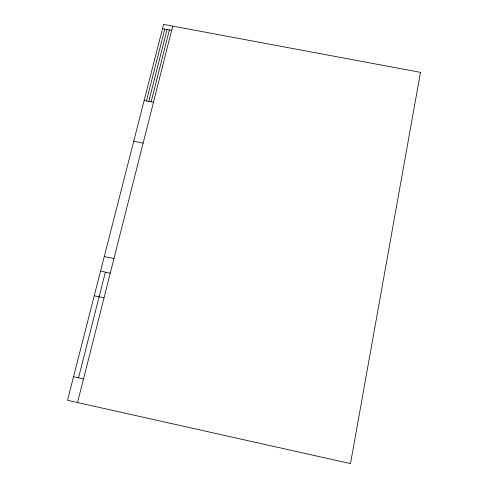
<?xml version="1.0" encoding="UTF-8"?>
<svg xmlns="http://www.w3.org/2000/svg" width="488" height="488" viewBox="0 0 488 488"><rect width="100%" height="100%" fill="white"/><g stroke="black" fill="none" stroke-linecap="round" stroke-linejoin="round"><path stroke-width="0.73" d="M77.549 402.557L172.721 26.108M146.473 100.924L164.785 29.091M78.531 377.828L105.39 272.158M148.803 101.376L167.073 29.518M151.134 101.833L169.354 29.951M162.504 28.664L171.642 30.378M144.149 100.473L153.464 102.285M133.73 141.245L143.143 143.112M104.261 256.529L113.954 258.555M100.528 271.133L110.257 273.189M94.239 295.74L104.023 297.826M73.542 376.724L83.521 378.932M420.485 72.37L350.494 463.6L67.515 400.312L163.59 24.4L420.485 72.37"/></g></svg>
